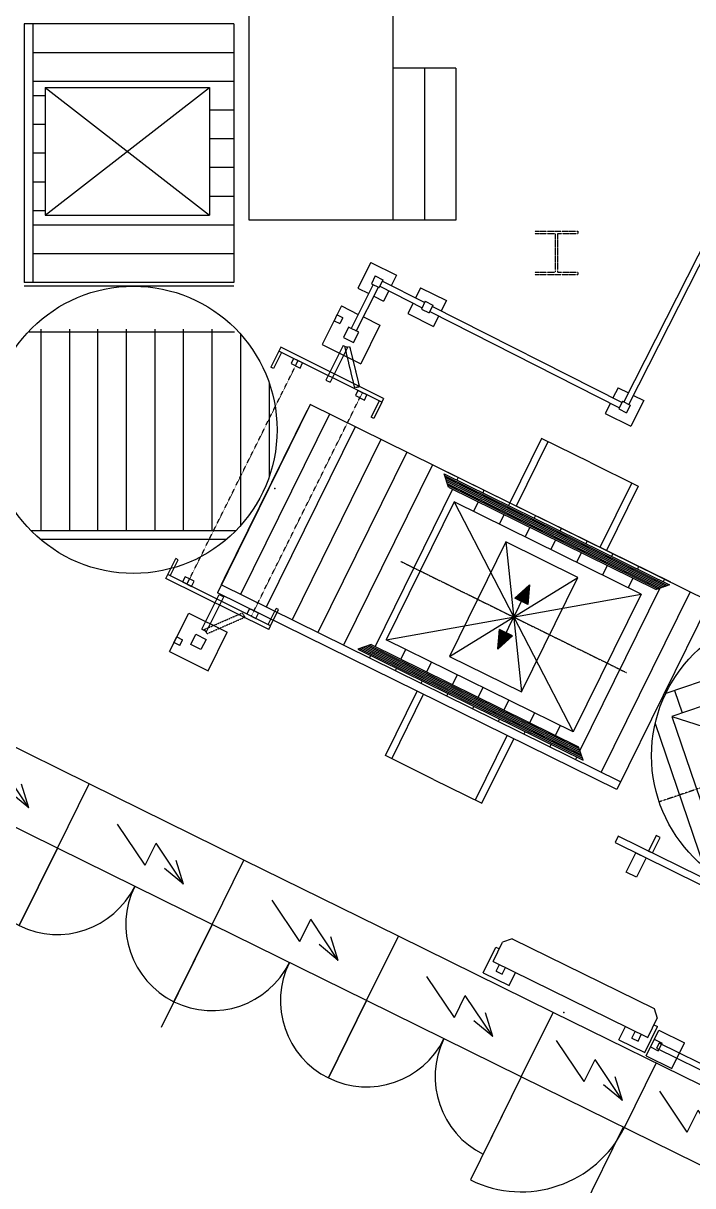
# Model space of a CAD drawing. Header units: millimetres. Extents: x -1732 to 458256, y -4349 to 130988.
# Drawn here: x 83778 to 88439, y 99437 to 107528 of the extents above; entities that cross this region are included whole.
import ezdxf

# ---------------------------------------------------------------- set-up
doc = ezdxf.new("R2010")
doc.units = ezdxf.units.MM
doc.header["$LTSCALE"] = 0.01
doc.header["$MEASUREMENT"] = 0
for name, pattern in [('AM_ISO02W050', [7.5, 6, -1.5]), ('CENTER', [50.8, 31.75, -6.35, 6.35, -6.35]), ('DASHED', [19.05, 12.7, -6.35]), ('PHANTOM2', [31.75, 15.875, -3.175, 3.175, -3.175, 3.175, -3.175])]:
    doc.linetypes.add(name, pattern=pattern)
doc.layers.get('0').update_dxf_attribs({"color": 251, "linetype": 'CONTINUOUS'})
for name, color, linetype in [('F-E-EQP', 251, 'CONTINUOUS'), ('F-E-EQP-PH2', 251, 'PHANTOM2'), ('S-E-ACI', 251, 'PHANTOM2'), ('SAFETY-GUARD', 251, 'CONTINUOUS')]:
    doc.layers.add(name, color=color, linetype=linetype)

# ---------------------------------------------------------------- blocks, each defined once
blk = doc.blocks.new('contr-cabinet-6400')
for p, q in [((-6000, -500), (-6000, 0)), ((-4800, 0), (-6000, 0)), ((-3600, 0), (-4800, 0)), ((-4800, -500), (-4800, 0)), ((-3600, -500), (-3600, 0)), ((-2400, 0), (-3600, 0)), ((-3600, -500), (-3600, 0)), ((-1200, 0), (-2400, 0)), ((-2400, -500), (-2400, 0)), ((-1200, -500), (-1200, 0)), ((400, 0), (-1200, 0)), ((-400, -500), (-400, 0)), ((400, 0), (900, 0)), ((400, 0), (900, 0)), ((400, -500), (400, 0)), ((-5400, -336.1), (-5698.1, -163.9)), ((-5400, -336.1), (-5400, -163.9)), ((-5101.9, -336.1), (-5400, -163.9)), ((-5101.9, -336.1), (-5219.9, -210.8)), ((-4200, -336.1), (-4498.1, -163.9)), ((-4200, -336.1), (-4200, -163.9)), ((-3901.9, -336.1), (-4200, -163.9)), ((-3901.9, -336.1), (-4019.9, -210.8)), ((-3000, -336.1), (-3298.1, -163.9)), ((-3000, -336.1), (-3000, -163.9)), ((-2701.9, -336.1), (-3000, -163.9)), ((-2701.9, -336.1), (-2819.9, -210.8)), ((-1800, -336.1), (-2098.1, -163.9)), ((-1800, -336.1), (-1800, -163.9)), ((-1501.9, -336.1), (-1800, -163.9)), ((-1501.9, -336.1), (-1619.9, -210.8)), ((-793.2, -336.1), (-1091.3, -163.9)), ((-495.1, -336.1), (-793.2, -163.9)), ((-793.2, -336.1), (-793.2, -163.9)), ((-495.1, -336.1), (-613.1, -210.8)), ((6.8, -336.1), (-291.3, -163.9)), ((304.9, -336.1), (6.8, -163.9)), ((6.8, -336.1), (6.8, -163.9)), ((304.9, -336.1), (186.9, -210.8)), ((-5101.9, -336.1), (-5269.4, -296.5)), ((-3901.9, -336.1), (-4069.4, -296.5)), ((-2701.9, -336.1), (-2869.4, -296.5)), ((-1501.9, -336.1), (-1669.4, -296.5)), ((-495.1, -336.1), (-662.6, -296.5)), ((304.9, -336.1), (137.4, -296.5)), ((-4800, -500), (-6000, -500)), ((-6000, -1100), (-6000, -500)), ((-3600, -500), (-4800, -500)), ((-4800, -500), (-4800, -1100)), ((-4800, -1100), (-4800, -500)), ((-2400, -500), (-3600, -500)), ((-3600, -1100), (-3600, -500)), ((-3600, -500), (-3600, -1100)), ((-3600, -500), (-3600, -1100)), ((-3600, -500), (-3600, -1300)), ((-1200, -500), (-2400, -500)), ((-2400, -500), (-2400, -1100)), ((-2400, -1100), (-2400, -500)), ((400, -500), (-1200, -500)), ((-1200, -500), (-1200, -1100)), ((-1200, -500), (-1200, -1100)), ((-1200, -500), (-1200, -1300)), ((-409.5, -500), (-409.5, -1300))]:
    blk.add_line(p, q)
for centre, radius, start, end in [((400, 0), 500, 270.00001, 0.00001), ((-6000, -500), 600, 269.99999, 359.99997), ((-4800, -500), 600, 179.99999, 269.99999), ((-4800, -500), 600, 269.99999, 359.99997), ((-3600, -500), 600, 179.99999, 269.99999), ((-3600, -500), 600, 269.99999, 359.99997), ((-2400, -500), 600, 179.99999, 269.99999), ((-2400, -500), 600, 269.99999, 359.99997), ((-1200, -500), 600, 179.99999, 269.99999), ((-1200, -500), 800, 270, 359.99999), ((-409.5, -500), 800, 270, 359.99999)]:
    blk.add_arc(centre, radius, start, end)

msp = doc.modelspace()

# ---------------------------------------------------------------- linework, layer by layer
at = {"layer": 'F-E-EQP', "linetype": 'Continuous'}
for p, q in [((85244.92804, 107523.00053), (83784.92804, 107523.00053)), ((83784.92804, 107523.00053), (83784.92804, 105723.00053)), ((83844.92804, 107523.00053), (83844.92804, 105723.00053)), ((85244.92804, 107523.00053), (85244.92804, 105723.00053)), ((85244.92804, 107323.00053), (83844.92804, 107323.00053)), ((85244.92804, 107123.00053), (83844.92804, 107123.00053)), ((83931.47354, 106192.83688), (85074.47354, 107081.83688)), ((83931.47354, 107081.83688), (85074.47354, 106192.83688)), ((83931.47354, 107023.00053), (83844.92804, 107023.00053)), ((85244.92804, 106923.00053), (85074.47354, 106923.00053)), ((83931.47354, 106823.00053), (83844.92804, 106823.00053)), ((85244.92804, 106723.00053), (85074.47354, 106723.00053)), ((83931.47354, 106623.00053), (83844.92804, 106623.00053)), ((85244.92804, 106523.00053), (85074.47354, 106523.00053)), ((83931.47354, 106423.00053), (83844.92804, 106423.00053)), ((85244.92804, 106323.00053), (85074.47354, 106323.00053)), ((83931.47354, 106223.00053), (83844.92804, 106223.00053)), ((85244.92804, 106123.00053), (83844.92804, 106123.00053)), ((85244.92804, 105923.00053), (83844.92804, 105923.00053)), ((85244.92214, 105723.00053), (83784.92804, 105723.00432)), ((85244.92804, 105698.00053), (83784.92804, 105698.00053)), ((85248.3616, 105378.71773), (83820.07689, 105377.05485)), ((83899.46372, 105398.00053), (83899.46372, 103998.00053)), ((84099.46372, 105398.00053), (84099.46372, 103998.00053)), ((84294.92804, 105398.00053), (84294.92804, 103998.00053)), ((84494.92804, 105398.00053), (84494.92804, 103998.00053)), ((84694.92804, 105398.00053), (84694.92804, 103998.00053)), ((84890.39235, 105398.00053), (84890.39235, 103998.00053)), ((85090.39235, 105398.00053), (85090.39235, 103998.00053)), ((85290.39235, 105364.54607), (85290.39235, 104031.45499)), ((85570.60911, 105272.97041), (85557.2505, 105246.10877)), ((86286.91941, 104916.74076), (85570.60911, 105272.97041)), ((86004.37871, 105286.20239), (85884.1512, 105044.44767)), ((86035.71728, 105270.61735), (85915.48978, 105028.86262)), ((86004.37871, 105286.20239), (86035.71728, 105270.61735)), ((85557.2505, 105246.10877), (85501.58962, 105134.18529)), ((85575.15826, 105237.20303), (85519.49738, 105125.27955)), ((86273.5608, 104889.87913), (85557.2505, 105246.10877)), ((85660.21864, 105194.89782), (85642.41053, 105159.08063)), ((85691.55868, 105179.31571), (85660.21864, 105194.89782)), ((85519.49738, 105125.27955), (85501.58962, 105134.18529)), ((85642.41053, 105159.08063), (85705.09061, 105127.91642)), ((85722.89872, 105163.73361), (85691.55868, 105179.31571)), ((85705.09061, 105127.91642), (85722.89872, 105163.73361)), ((85884.1512, 105044.44767), (85915.48978, 105028.86262)), ((85490.39235, 105023.72622), (85490.39235, 104372.27483)), ((86107.91258, 104972.25429), (86090.10446, 104936.4371)), ((86139.25262, 104956.67218), (86107.91258, 104972.25429)), ((86170.59266, 104941.09008), (86139.25262, 104956.67218)), ((86090.10446, 104936.4371), (86152.78454, 104905.27289)), ((86152.78454, 104905.27289), (86170.59266, 104941.09008)), ((86255.65304, 104898.78487), (86199.99216, 104786.86138)), ((86273.5608, 104889.87913), (86217.89991, 104777.95564)), ((86286.91941, 104916.74076), (86273.5608, 104889.87913)), ((86217.89991, 104777.95564), (86199.99216, 104786.86138)), ((86777.90508, 104195.87248), (86305.0442, 103236.0274)), ((88078.63039, 103555.07987), (86777.90508, 104195.87248)), ((86777.90541, 104195.8726), (87605.76973, 102595.23468)), ((88078.63074, 103555.08058), (86777.90582, 104195.87399)), ((83830.7852, 103998.00053), (85259.07088, 103998.00053)), ((83895.00497, 103938.00053), (85194.85111, 103938.00053)), ((84783.78665, 103690.81959), (84839.44753, 103802.74307)), ((84801.69441, 103681.91385), (84857.35529, 103793.83733)), ((84857.35529, 103793.83733), (84839.44753, 103802.74307)), ((84770.42804, 103663.95795), (84783.78665, 103690.81959)), ((85486.73833, 103307.7283), (84770.42804, 103663.95795)), ((85500.09695, 103334.58994), (84783.78665, 103690.81959)), ((84904.56774, 103675.42709), (84886.75962, 103639.6099)), ((84935.90778, 103659.84499), (84904.56774, 103675.42709)), ((84967.24782, 103644.26289), (84935.90778, 103659.84499)), ((84886.75962, 103639.6099), (84949.4397, 103608.4457)), ((84949.4397, 103608.4457), (84967.24782, 103644.26289)), ((87302.31912, 103619.8165), (87081.3561, 103171.29076)), ((87302.31891, 103619.8166), (87199.9247, 103526.7269)), ((87251.84298, 103573.92715), (87222.99179, 103515.36304)), ((87261.93821, 103583.10502), (87227.47705, 103513.15341)), ((87272.03344, 103592.28289), (87231.9623, 103510.94378)), ((87282.12867, 103601.46077), (87236.44756, 103508.73415)), ((87292.2239, 103610.63864), (87240.93282, 103506.52452)), ((87301.19442, 103606.21938), (87249.90333, 103502.10526)), ((87300.0697, 103592.62225), (87254.38859, 103499.89563)), ((87298.94498, 103579.02511), (87258.87385, 103497.686)), ((87302.31874, 103619.81655), (87290.91098, 103481.90302)), ((85021.63017, 103310.08137), (85141.85767, 103551.83609)), ((85052.96874, 103294.49632), (85173.19625, 103536.25105)), ((85141.85767, 103551.83609), (85173.19625, 103536.25105)), ((86305.04442, 103236.02784), (88078.63078, 103555.08026)), ((87290.91135, 103481.90295), (87199.9248, 103526.72683)), ((87211.46206, 103537.21565), (87205.05076, 103524.20156)), ((87221.55729, 103546.39352), (87209.53602, 103521.99193)), ((87231.65252, 103555.57139), (87214.02127, 103519.7823)), ((87241.74775, 103564.74928), (87218.50653, 103517.57267)), ((87297.82027, 103565.42797), (87263.35911, 103495.47637)), ((87296.69555, 103551.83084), (87267.84436, 103493.26674)), ((87295.57084, 103538.23371), (87272.32962, 103491.05711)), ((87294.44612, 103524.63657), (87276.81488, 103488.84748)), ((87293.32141, 103511.03944), (87281.30014, 103486.63785)), ((87292.19669, 103497.44231), (87285.78539, 103484.42822)), ((88078.63039, 103555.07987), (87605.76951, 102595.23479)), ((85352.26167, 103452.78356), (85334.45356, 103416.96637)), ((85334.45356, 103416.96637), (85397.13364, 103385.80217)), ((85383.60171, 103437.20146), (85352.26167, 103452.78356)), ((85414.94175, 103421.61936), (85383.60171, 103437.20146)), ((85397.13364, 103385.80217), (85414.94175, 103421.61936)), ((85482.18919, 103343.49568), (85537.85007, 103455.41916)), ((85500.09695, 103334.58994), (85555.75783, 103446.51342)), ((85555.75783, 103446.51342), (85537.85007, 103455.41916)), ((85486.73833, 103307.7283), (85500.09695, 103334.58994)), ((85021.63017, 103310.08137), (85052.96874, 103294.49632)), ((87081.35584, 103171.29105), (87183.75015, 103264.38071)), ((87081.35588, 103171.29086), (87092.76375, 103309.20434)), ((87082.4808, 103184.88787), (87133.77189, 103289.00199)), ((87083.60552, 103198.485), (87129.28663, 103291.21162)), ((87084.73024, 103212.08215), (87124.80137, 103293.42125)), ((87085.85495, 103225.67928), (87120.31611, 103295.63088)), ((87086.97967, 103239.27641), (87115.83086, 103297.84051)), ((87088.10438, 103252.87354), (87111.3456, 103300.05014)), ((87089.2291, 103266.47068), (87106.86034, 103302.25977)), ((87090.35381, 103280.06781), (87102.37508, 103304.4694)), ((87091.45132, 103180.46861), (87142.7424, 103284.58273)), ((87091.47853, 103293.66494), (87097.88983, 103306.67903)), ((87183.75042, 103264.38042), (87092.76387, 103309.2043)), ((87101.54655, 103189.64648), (87147.22766, 103282.3731)), ((87111.64178, 103198.82437), (87151.71292, 103280.16347)), ((87121.73701, 103208.00224), (87156.19817, 103277.95384)), ((87131.83224, 103217.18011), (87160.68343, 103275.74421)), ((87141.92747, 103226.35798), (87165.16869, 103273.53458)), ((87152.0227, 103235.53586), (87169.65395, 103271.32495)), ((87162.11793, 103244.71373), (87174.1392, 103269.11532)), ((87172.21316, 103253.8916), (87178.62446, 103266.90569)), ((87605.76951, 102595.23479), (86305.0442, 103236.0274)), ((89666.1799, 103169.78178), (88293.31941, 102703.13889)), ((88293.31941, 102703.13889), (88637.66924, 101690.06279)), ((88293.31956, 102703.1392), (90010.52996, 102156.70576))]:
    msp.add_line(p, q, dxfattribs=at)
at = {"layer": 'F-E-EQP'}
for p, q in [((83931.47354, 107081.83688), (83931.47354, 106192.83688)), ((83931.47354, 107081.83688), (85074.47354, 107081.83688)), ((85074.47354, 107081.83688), (85074.47354, 106192.83688)), ((83931.47354, 106192.83688), (85074.47354, 106192.83688)), ((85774.36199, 104874.19814), (85129.14917, 103564.50257)), ((85774.36198, 104874.19814), (85155.66473, 103618.32565)), ((88555.22157, 103504.22737), (85774.36199, 104874.19814)), ((85752.26585, 104829.34548), (85177.76106, 103663.17823)), ((85908.9197, 104807.90923), (85290.22246, 103552.03674)), ((86088.32999, 104719.52402), (85469.63275, 103463.65153)), ((86267.74029, 104631.13881), (85649.04305, 103375.26632)), ((87385.75442, 104637.73868), (87164.79139, 104189.21294)), ((87722.14873, 104472.01641), (87385.75442, 104637.73868)), ((86447.15059, 104542.7536), (85828.45335, 103286.88111)), ((87430.60699, 104615.64238), (87209.64397, 104167.11664)), ((87722.14873, 104472.01641), (88058.54303, 104306.29414)), ((86626.56088, 104454.36839), (86007.86364, 103198.4959)), ((86707.42716, 104392.23492), (88277.26772, 103618.8641)), ((86739.28594, 104298.5065), (86707.42716, 104392.23492)), ((86711.97842, 104378.84515), (88263.87794, 103614.31284)), ((88286.10558, 103636.80467), (86716.26571, 104410.17516)), ((86716.52967, 104365.45537), (88250.48817, 103609.76159)), ((86721.08092, 104352.0656), (88237.09839, 103605.21033)), ((86725.63218, 104338.67582), (88223.70862, 103600.65908)), ((86730.18343, 104325.28605), (88210.31884, 103596.10783)), ((86734.73469, 104311.89627), (88196.92907, 103591.55657)), ((86739.28594, 104298.5065), (88183.53929, 103587.00532)), ((86805.97118, 104365.98318), (86797.13265, 104348.04215)), ((88013.69046, 104328.39044), (87792.72743, 103879.8647)), ((88058.54303, 104306.29414), (87837.58, 103857.7684)), ((86766.19781, 104285.24856), (86227.04732, 103190.84531)), ((86985.38148, 104277.59797), (86976.54295, 104259.65694)), ((86945.6081, 104196.86335), (86912.46382, 104129.58489)), ((87164.79177, 104189.21275), (87155.95324, 104171.27173)), ((87125.0184, 104108.47814), (87091.87409, 104041.19963)), ((87344.20207, 104100.82754), (87335.36354, 104082.88652)), ((87304.42869, 104020.09292), (87271.28436, 103952.81436)), ((87523.61236, 104012.44233), (87514.77384, 103994.50131)), ((87137.99636, 103917.59035), (87245.67882, 102873.51684)), ((87483.83899, 103931.70771), (87450.69463, 103864.4291)), ((87703.02266, 103924.05712), (87694.18413, 103906.11609)), ((87663.24929, 103843.3225), (87630.1049, 103776.04383)), ((87882.43296, 103835.67191), (87873.59443, 103817.73088)), ((87842.65958, 103754.93729), (87809.51517, 103687.65856)), ((88061.84325, 103747.2867), (88053.00473, 103729.34567)), ((86745.1241, 103120.11158), (87638.55109, 103670.99561)), ((88022.06988, 103666.55208), (87988.92543, 103599.2733)), ((88241.25355, 103658.90149), (88232.41502, 103640.96046)), ((87936.52429, 102248.3548), (85155.66472, 103618.32566)), ((88210.31866, 103596.10776), (87653.49162, 102465.82257)), ((88420.66385, 103570.51628), (87801.96661, 102314.64379)), ((88277.26772, 103618.8641), (88183.53929, 103587.00532)), ((87910.00875, 102194.53181), (85129.14917, 103564.50257)), ((88555.22157, 103504.22737), (87910.00875, 102194.53181)), ((89602.80005, 103322.5099), (88250.49829, 102862.8555)), ((86200.13584, 103204.10306), (86106.40742, 103172.24428)), ((86106.40742, 103172.24428), (87676.24798, 102398.87345)), ((86119.79719, 103176.79554), (87671.69672, 102412.26323)), ((86133.18697, 103181.34679), (87667.14547, 102425.65301)), ((86146.57674, 103185.89804), (87662.59421, 102439.04278)), ((86159.96652, 103190.4493), (87658.04296, 102452.43256)), ((86173.35629, 103195.00055), (87653.4917, 102465.82233)), ((86186.74607, 103199.55181), (87648.94045, 102479.21211)), ((86200.13584, 103204.10306), (87644.3892, 102492.60188)), ((86439.6019, 103169.73856), (86406.45761, 103102.4601)), ((86196.11247, 103128.05172), (86187.27394, 103110.11069)), ((86375.52277, 103039.66651), (86366.68423, 103021.72547)), ((86619.01222, 103081.3534), (86585.86791, 103014.07489)), ((86554.93306, 102951.2813), (86546.09453, 102933.34026)), ((86798.42254, 102992.96824), (86765.27821, 102925.68968)), ((86298.61601, 102430.99141), (86519.57904, 102879.51715)), ((86343.46859, 102408.89511), (86564.43162, 102857.42085)), ((86734.34336, 102862.89609), (86725.50483, 102844.95505)), ((86977.83287, 102904.58309), (86944.6885, 102837.30447)), ((88311.22931, 102883.49829), (88364.33008, 102727.27582)), ((86913.75366, 102774.51088), (86904.91512, 102756.56984)), ((87157.24319, 102816.19793), (87124.0988, 102748.91926)), ((87093.16395, 102686.12567), (87084.32542, 102668.18463)), ((87336.65351, 102727.81278), (87303.5091, 102660.53405)), ((87516.06384, 102639.42762), (87482.91939, 102572.14884)), ((88177.61422, 102655.13226), (88516.67463, 101657.61644)), ((86926.55205, 102121.64317), (87147.51508, 102570.16891)), ((86971.40463, 102099.54687), (87192.36765, 102548.07261)), ((87272.57425, 102597.74046), (87263.73572, 102579.79942)), ((87451.98455, 102509.35524), (87443.14601, 102491.41421)), ((87676.24798, 102398.87345), (87644.3892, 102492.60188)), ((86635.01032, 102265.26914), (86298.61601, 102430.99141)), ((87631.39524, 102420.96984), (87622.55668, 102403.02873)), ((86635.01032, 102265.26914), (86971.40463, 102099.54687)), ((87182.19297, 101155.49637), (87115.24409, 101132.7401)), ((87182.19297, 101155.49637), (88168.9496, 100669.37771)), ((86980.10686, 100918.39416), (87068.49207, 101097.80446)), ((87048.95519, 100998.18237), (87115.24409, 101132.7401)), ((87068.49207, 101097.80446), (87092.26394, 101086.09342)), ((87048.95519, 100998.18237), (88125.41696, 100467.87111)), ((86980.10686, 100918.39416), (87159.51716, 100830.00895)), ((87070.8276, 100929.43939), (87093.80776, 100976.08607)), ((87070.8276, 100929.43939), (87112.98902, 100908.66887)), ((87112.98902, 100908.66887), (87135.96918, 100955.31555)), ((87159.51716, 100830.00895), (87204.59362, 100921.5082)), ((88168.9496, 100669.37771), (88191.70587, 100602.42883)), ((88125.41696, 100467.87111), (88191.70587, 100602.42883)), ((87924.70207, 100453.04603), (87969.77853, 100544.54528)), ((88015.42282, 100464.09126), (88038.40297, 100510.73793)), ((88104.11237, 100364.66081), (88192.49758, 100544.07111)), ((88168.72572, 100555.78215), (88192.49758, 100544.07111)), ((87924.70207, 100453.04603), (88104.11237, 100364.66081)), ((88015.42282, 100464.09126), (88057.58424, 100443.32073)), ((88057.58424, 100443.32073), (88080.56439, 100489.96741))]:
    msp.add_line(p, q, dxfattribs=at)
at = {"layer": 'F-E-EQP', "linetype": 'DASHED'}
for p, q in [((86015.26551, 105274.75664), (86050.19803, 105276.92888)), ((86015.26551, 105274.75664), (86082.7579, 104995.00873)), ((86050.19803, 105276.92888), (86117.69043, 104997.18097)), ((86082.7579, 104995.00873), (86117.69043, 104997.18097)), ((85037.32663, 103308.30694), (85301.12775, 103423.29865)), ((85301.12775, 103423.29865), (85320.47523, 103394.13231)), ((85056.67411, 103279.14061), (85320.47523, 103394.13231)), ((85037.32663, 103308.30694), (85056.67411, 103279.14061))]:
    msp.add_line(p, q, dxfattribs=at)
at = {"layer": 'F-E-EQP', "linetype": 'AM_ISO02W050'}
for p, q in [((84918.09483, 103624.02653), (85691.55868, 105179.31571)), ((85365.78877, 103401.383), (86139.25262, 104956.67218))]:
    msp.add_line(p, q, dxfattribs=at)
at = {"layer": 'F-E-EQP', "linetype": 'CENTER'}
for p, q in [((86406.91725, 103782.23921), (87976.75753, 103008.86899)), ((90098.72469, 102751.74541), (88205.12461, 102108.10052))]:
    msp.add_line(p, q, dxfattribs=at)
at = {"layer": 'F-E-EQP'}
for points in [[(87137.99636, 103917.59035), (86745.1241, 103120.11158), (87245.67882, 102873.51684), (87638.55109, 103670.99561)], [(87920.41596, 101870.09109), (87898.31965, 101825.23851), (89468.16004, 101051.86777), (89490.25634, 101096.72035)], [(88158.1346, 101752.98068), (88211.16573, 101860.62686), (88184.25418, 101873.88464), (88131.22306, 101766.23846)], [(88113.61201, 101719.17626), (88047.3231, 101584.61854), (87975.55898, 101619.97262), (88041.84789, 101754.53034)]]:
    msp.add_lwpolyline(points, close=True, dxfattribs=at)
at = {"layer": 'F-E-EQP', "linetype": 'Continuous'}
msp.add_circle((84544.92804, 104698.00053), 1000, dxfattribs=at)
at = {"layer": 'F-E-EQP'}
msp.add_circle((89151.92464, 102429.923), 1000, dxfattribs=at)
at = {"layer": 'F-E-EQP', "linetype": 'Continuous'}
for p in [(85691.55868, 105179.31571), (86139.25262, 104956.67218), (86139.25262, 104956.67218), (85528.67373, 104290.34937), (85528.67373, 104290.34937), (85528.67373, 104290.34937), (85528.67373, 104290.34937), (84935.90778, 103659.84499), (85383.60171, 103437.20146), (85383.60171, 103437.20146), (87191.83761, 103395.55363)]:
    msp.add_point(p, dxfattribs=at)
at = {"layer": 'F-E-EQP'}
msp.add_point((87542.10962, 100641.52749), dxfattribs=at)
at = {"layer": 'F-E-EQP-PH2', "linetype": 'Continuous'}
for p, q in [((85350.20086, 106157.61843), (85350.20086, 109712.61843)), ((86350.20086, 109712.61843), (86350.20086, 106157.61843)), ((86790.20086, 107215.61843), (86350.20086, 107215.61843)), ((86350.20086, 107215.61843), (86350.20086, 106157.61843)), ((86570.20086, 107215.61843), (86570.20086, 106157.61843)), ((86790.20086, 107215.61843), (86790.20086, 106157.61843)), ((86350.20086, 106157.61843), (85350.20086, 106157.61843)), ((86790.20086, 106157.61843), (86350.20086, 106157.61843))]:
    msp.add_line(p, q, dxfattribs=at)
at = {"layer": 'S-E-ACI'}
for p, q in [((87339.46948, 106079.72795), (87639.47498, 106079.72795)), ((87639.47498, 106079.72795), (87639.47498, 106064.73179)), ((87339.46948, 106064.73179), (87481.94215, 106064.73179)), ((87481.94215, 106064.73179), (87481.94215, 105794.72776)), ((87496.93831, 106064.73179), (87639.47498, 106064.73179)), ((87496.93831, 106064.73179), (87496.93831, 105794.72776)), ((87339.46948, 105794.72776), (87481.94215, 105794.72776)), ((87339.46948, 105779.7316), (87639.47498, 105779.7316)), ((87496.93831, 105794.72776), (87639.47498, 105794.72776)), ((87639.47498, 105794.72776), (87639.47498, 105779.7316))]:
    msp.add_line(p, q, dxfattribs=at)
at = {"layer": 'SAFETY-GUARD', "linetype": 'Continuous'}
for p, q in [((88627.74438, 106212.69787), (87959.04944, 104892.37884)), ((87994.86591, 104874.56688), (88663.56085, 106194.88591)), ((86196.62334, 105862.79168), (86107.56595, 105683.71411)), ((86196.62334, 105862.79168), (86375.70091, 105773.73427)), ((86228.1304, 105768.94444), (86201.41318, 105715.22116)), ((86228.13041, 105768.94443), (86281.85367, 105742.22721)), ((86375.70091, 105773.73427), (86339.75263, 105701.44907)), ((86214.75955, 105708.58385), (86060.28893, 105403.58605)), ((86096.1054, 105385.77409), (86250.57602, 105690.77189)), ((86107.56595, 105683.71411), (86183.1312, 105646.1346)), ((86201.41318, 105715.22116), (86255.13645, 105688.50393)), ((86281.85367, 105742.22721), (86255.13645, 105688.50394)), ((86259.49141, 105697.26094), (86553.88576, 105548.16061)), ((86571.69772, 105583.97708), (86277.30337, 105733.07742)), ((86544.54562, 105686.58134), (86509.24846, 105615.60543)), ((86544.54562, 105686.58134), (86723.62319, 105597.52393)), ((86218.94767, 105628.32263), (86286.64351, 105594.65668)), ((86321.94067, 105665.6326), (86286.64351, 105594.65668)), ((86576.05268, 105592.73409), (86549.33546, 105539.01082)), ((86576.05269, 105592.73409), (86629.77595, 105566.01686)), ((86723.62319, 105597.52393), (86687.67491, 105525.23873)), ((85992.60871, 105560.09602), (85859.02259, 105291.47966)), ((85992.60871, 105560.09602), (86109.99061, 105501.7206)), ((86491.4365, 105579.78895), (86455.48823, 105507.50377)), ((86549.33546, 105539.01082), (86603.05873, 105512.29359)), ((86629.77595, 105566.01686), (86603.05874, 105512.2936)), ((86607.4137, 105521.0506), (87927.73272, 104852.35566)), ((87945.54468, 104888.17213), (86625.22565, 105556.86707)), ((85961.43861, 105497.41887), (85941.4007, 105457.12641)), ((85941.4007, 105457.12641), (85981.69315, 105437.08849)), ((86001.73107, 105477.38095), (85961.43861, 105497.41887)), ((86001.73107, 105477.38095), (85981.69315, 105437.08849)), ((86145.80709, 105483.90864), (86261.22507, 105426.5099)), ((86455.48823, 105507.50377), (86634.56579, 105418.44633)), ((86669.86296, 105489.42226), (86634.56579, 105418.44633)), ((86042.1198, 105412.62177), (86006.49683, 105340.99075)), ((86113.75083, 105376.99881), (86042.1198, 105412.62177)), ((86078.12786, 105305.36778), (86113.75083, 105376.99881)), ((86261.22507, 105426.5099), (86127.63895, 105157.89354)), ((85859.02259, 105291.47966), (86127.63895, 105157.89354)), ((86006.49683, 105340.99075), (86078.12786, 105305.36778)), ((87918.39258, 104990.77639), (87883.09542, 104919.80048)), ((87918.39258, 104990.77639), (87990.67778, 104954.8281)), ((87865.28347, 104883.984), (87829.33519, 104811.69882)), ((87949.89965, 104896.92915), (87923.18243, 104843.20587)), ((87949.89966, 104896.92914), (88003.62291, 104870.21192)), ((88003.62291, 104870.21192), (87976.9057, 104816.48865)), ((88097.47016, 104901.71898), (88008.41275, 104722.64138)), ((88026.49425, 104937.01614), (88097.47016, 104901.71898)), ((87829.33519, 104811.69882), (88008.41275, 104722.64138)), ((87923.18243, 104843.20587), (87976.90569, 104816.48864)), ((84796.12238, 103154.18881), (84929.7085, 103422.80518)), ((84929.7085, 103422.80518), (85198.32486, 103289.21906)), ((84827.29247, 103216.86597), (84847.33039, 103257.15842)), ((84847.33039, 103257.15842), (84887.62284, 103237.1205)), ((84943.59662, 103203.6999), (84979.21959, 103275.33093)), ((84979.21959, 103275.33093), (85050.85062, 103239.70797)), ((85064.73874, 103020.6027), (85198.32486, 103289.21906)), ((84867.58493, 103196.82805), (84827.29247, 103216.86597)), ((84867.58493, 103196.82805), (84887.62284, 103237.1205)), ((85015.22765, 103168.07694), (84943.59662, 103203.6999)), ((85050.85062, 103239.70797), (85015.22765, 103168.07694)), ((84796.12238, 103154.18881), (85064.73874, 103020.6027)), ((88113.75889, 100340.07602), (88202.1441, 100519.48632)), ((88202.1441, 100519.48632), (88381.55442, 100431.10112)), ((88171.20928, 100456.69272), (88225.03236, 100430.17717)), ((88204.25835, 100429.26403), (88186.58131, 100393.38197)), ((88198.5168, 100376.35407), (88225.03237, 100430.17716)), ((89558.8061, 99761.95568), (88204.25835, 100429.26403)), ((88293.16918, 100251.69083), (88381.55442, 100431.10112)), ((88113.75889, 100340.07602), (88293.16921, 100251.69082)), ((88144.69372, 100402.86963), (88198.5168, 100376.35407)), ((88186.58131, 100393.38197), (89541.12905, 99726.07362))]:
    msp.add_line(p, q, dxfattribs=at)

# ---------------------------------------------------------------- block references
at = {"layer": 'F-E-EQP', "rotation": 333.7731642192664}
msp.add_blockref('contr-cabinet-6400', (88542.51603, 100113.02965), dxfattribs=at)

doc.saveas('drawing.dxf')
